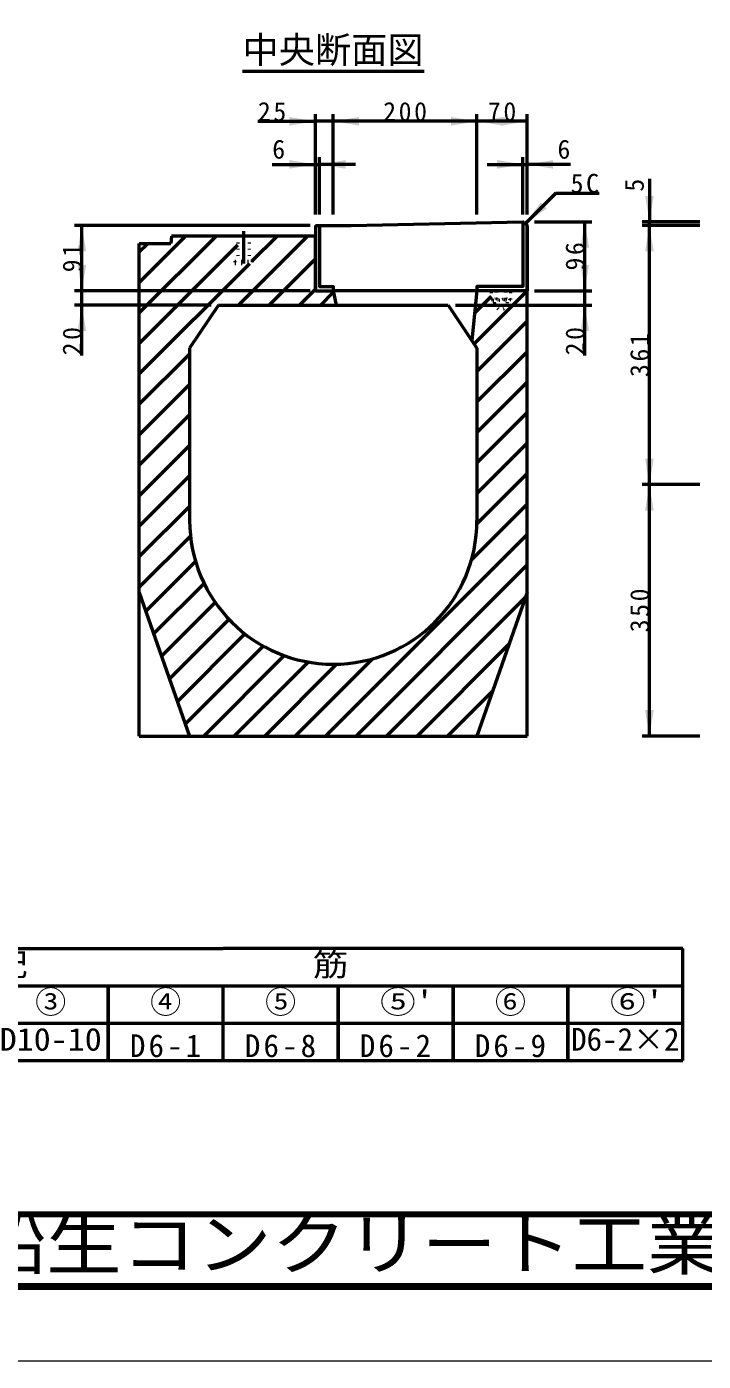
# Model space of a CAD drawing. Units: millimetres, scale not verified. Extents: x -2102 to 2102, y -1485 to 1485.
# Drawn here: x -1129 to -187, y -1485 to 373 of the extents above; entities that cross this region are included whole.
import ezdxf
from ezdxf.enums import TextEntityAlignment as Align

# ---------------------------------------------------------------- set-up
doc = ezdxf.new("R2010")
doc.units = ezdxf.units.MM
doc.header["$LTSCALE"] = 5
doc.linetypes.add('DOTTED', pattern=[1.75, 0.25, -1.5])
doc.linetypes.add('LONG_DASHED_DOTTED', pattern=[15.25, 12, -1.5, 0.25, -1.5])
doc.layers.add('0-0_V-nasSTD', color=7, linetype='Continuous', lineweight=35)
doc.layers.add('0-1_0', color=7, linetype='Continuous', lineweight=50)
doc.styles.add('ＭＳ ゴシック', font='')
doc.styles.get('ＭＳ ゴシック').set_extended_font_data('MS Gothic')

msp = doc.modelspace()

# ---------------------------------------------------------------- linework, layer by layer
at = {"layer": '0-0_V-nasSTD', "lineweight": 50}
for p, q in [((-438.328, 101.691), (-437.328, 101.691)), ((-437.328, 101.691), (-432.328, 96.691)), ((-432.328, 5.691), (-432.328, 96.691)), ((-927.328, 81.691), (-928.328, 71.691)), ((-972.328, 71.691), (-928.328, 71.691)), ((-502.328, 5.691), (-509.499, -63.553)), ((-972.328, -237.288), (-902.328, -167.288)), ((-695.697, -910.318), (-855.697, -910.318)), ((-535.697, -910.318), (-695.697, -910.318)), ((-375.697, -910.318), (-535.697, -910.318)), ((-215.697, -910.318), (-375.697, -910.318)), ((-215.697, -962.318), (-215.697, -910.318)), ((-1015.697, -962.318), (-855.697, -962.318)), ((-375.697, -962.318), (-215.697, -962.318)), ((-1015.697, -1014.318), (-855.697, -1014.318)), ((-375.697, -1014.318), (-215.697, -1014.318)), ((-1015.697, -1066.318), (-855.697, -1066.318)), ((-375.697, -1066.318), (-215.697, -1066.318))]:
    msp.add_line(p, q, dxfattribs=at)
at = {"layer": '0-0_V-nasSTD', "linetype": 'DOTTED', "lineweight": 50}
for p, q in [((-482.328, -6.309), (-482.328, 5.691)), ((-482.328, 5.691), (-455.328, 5.691)), ((-475.828, -5.309), (-475.828, 5.691)), ((-461.828, -5.309), (-461.828, 5.691)), ((-455.328, -6.309), (-455.328, 5.691)), ((-482.328, -6.309), (-455.328, -6.309)), ((-480.328, -7.309), (-480.528, -6.309)), ((-480.328, -7.309), (-457.328, -7.309)), ((-477.828, -11.309), (-477.828, -7.309)), ((-459.828, -11.309), (-459.828, -7.309)), ((-457.328, -7.309), (-457.128, -6.309))]:
    msp.add_line(p, q, dxfattribs=at)
at = {"layer": '0-0_V-nasSTD', "lineweight": 100}
msp.add_line((-1997.5, -1380), (1997.5, -1380), dxfattribs=at)
msp.add_line((-1997.5, -1380), (1997.5, -1380), dxfattribs=at)
msp.add_line((-1997.5, -1380), (1997.5, -1380), dxfattribs=at)
at = {"layer": '0-0_V-nasSTD', "lineweight": 18}
for points in [[(-2102.5, -1485), (-2102.5, 1485), (2102.5, 1485), (2102.5, -1485)], [(-2002.5, -1385), (-2002.5, 1385), (2002.5, 1385), (2002.5, -1385)]]:
    msp.add_lwpolyline(points, close=True, dxfattribs=at)
at = {"layer": '0-0_V-nasSTD', "lineweight": 50}
for points in [[(-1495.697, -910.318), (-1335.697, -910.318), (-1175.697, -910.318), (-1015.697, -910.318), (-855.697, -910.318)], [(-1655.697, -1014.318), (-1495.697, -1014.318), (-1495.697, -962.318), (-1495.697, -1014.318), (-1335.697, -1014.318), (-1335.697, -962.318), (-1335.697, -1014.318), (-1175.697, -1014.318), (-1175.697, -962.318), (-1175.697, -1014.318), (-1015.697, -1014.318)], [(-1495.697, -962.318), (-1335.697, -962.318), (-1175.697, -962.318), (-1015.697, -962.318)], [(-1015.697, -1014.318), (-1015.697, -962.318), (-1015.697, -1014.318)], [(-855.697, -1066.318), (-855.697, -1014.318), (-855.697, -962.318)], [(-855.697, -962.318), (-695.697, -962.318), (-535.697, -962.318), (-375.697, -962.318)], [(-855.697, -1014.318), (-695.697, -1014.318), (-695.697, -962.318), (-695.697, -1014.318), (-535.697, -1014.318), (-535.697, -962.318), (-535.697, -1014.318), (-375.697, -1014.318)], [(-375.697, -1014.318), (-375.697, -962.318), (-375.697, -1014.318)], [(-215.697, -1066.318), (-215.697, -1014.318), (-215.697, -962.318)], [(-1655.697, -1066.318), (-1495.697, -1066.318), (-1495.697, -1014.318), (-1495.697, -1066.318), (-1335.697, -1066.318), (-1335.697, -1014.318), (-1335.697, -1066.318), (-1175.697, -1066.318), (-1175.697, -1014.318), (-1175.697, -1066.318), (-1015.697, -1066.318)], [(-1015.697, -1066.318), (-1015.697, -1014.318), (-1015.697, -1066.318)], [(-855.697, -1066.318), (-695.697, -1066.318), (-695.697, -1014.318), (-695.697, -1066.318), (-535.697, -1066.318), (-535.697, -1014.318), (-535.697, -1066.318), (-375.697, -1066.318)], [(-375.697, -1066.318), (-375.697, -1014.318), (-375.697, -1066.318)]]:
    msp.add_lwpolyline(points, dxfattribs=at)
at = {"layer": '0-0_V-nasSTD', "linetype": 'DOTTED', "lineweight": 50}
for centre, radius, start, end in [((-482.828, 18.691), 25, 271.14576, 286.2602), ((-468.828, -11.309), 9, 180, 0), ((-468.828, 18.691), 25, 253.7398, 286.2602), ((-454.828, 18.691), 25, 253.7398, 268.85424)]:
    msp.add_arc(centre, radius, start, end, dxfattribs=at)
at = {"layer": '0-0_V-nasSTD'}
for points in [[(-763.328, 235.691), (-763.328, 247.691), (-727.328, 241.691)], [(-702.328, 241.691), (-666.328, 235.691), (-666.328, 247.691)], [(-538.328, 235.691), (-538.328, 247.691), (-502.328, 241.691)], [(-502.328, 241.691), (-466.328, 235.691), (-466.328, 247.691)], [(-468.328, 235.691), (-468.328, 247.691), (-432.328, 241.691)], [(-763.328, 175.691), (-763.328, 187.691), (-727.328, 181.691)], [(-721.328, 181.691), (-685.328, 175.691), (-685.328, 187.691)], [(-474.328, 175.691), (-474.328, 187.691), (-438.328, 181.691)], [(-432.328, 181.691), (-396.328, 175.691), (-396.328, 187.691)], [(-268.328, 137.691), (-262.328, 101.691), (-256.328, 137.691)], [(-434.828, 99.191), (-413.615, 128.889), (-405.13, 120.404)], [(-1058.328, 60.691), (-1052.328, 96.691), (-1046.328, 60.691)], [(-358.328, 65.691), (-352.328, 101.691), (-346.328, 65.691)], [(-268.328, 60.691), (-262.328, 96.691), (-256.328, 60.691)], [(-1058.328, 41.691), (-1052.328, 5.691), (-1046.328, 41.691)], [(-358.328, 41.691), (-352.328, 5.691), (-346.328, 41.691)], [(-1058.328, -50.309), (-1052.328, -14.309), (-1046.328, -50.309)], [(-358.328, -50.309), (-352.328, -14.309), (-346.328, -50.309)], [(-268.328, -228.309), (-262.328, -264.309), (-256.328, -228.309)], [(-268.328, -300.309), (-262.328, -264.309), (-256.328, -300.309)], [(-268.328, -578.309), (-262.328, -614.309), (-256.328, -578.309)]]:
    msp.add_solid(points, dxfattribs=at)
at = {"layer": '0-1_0'}
for p, q in [((-828.731, 311.691), (-575.925, 311.691)), ((-807.328, 241.691), (-727.328, 241.691)), ((-727.328, 111.691), (-727.328, 251.691)), ((-702.328, 111.691), (-702.328, 251.691)), ((-502.328, 111.691), (-502.328, 251.691)), ((-432.328, 111.691), (-432.328, 251.691)), ((-721.328, 111.691), (-721.328, 191.691)), ((-438.328, 111.691), (-438.328, 191.691)), ((-787.328, 181.691), (-727.328, 181.691)), ((-727.328, 181.691), (-721.328, 181.691)), ((-671.328, 181.691), (-721.328, 181.691)), ((-488.328, 181.691), (-438.328, 181.691)), ((-438.328, 181.691), (-432.328, 181.691)), ((-372.328, 181.691), (-432.328, 181.691)), ((-262.328, 161.691), (-262.328, 101.691)), ((-392.402, 141.617), (-434.828, 99.191)), ((-392.402, 141.617), (-332.402, 141.617)), ((-734.328, 96.691), (-1062.328, 96.691)), ((-727.328, 96.691), (-727.328, 5.691)), ((-432.328, -614.309), (-432.328, 96.191)), ((-422.328, 101.691), (-342.328, 101.691)), ((-352.328, 5.691), (-352.328, 101.691)), ((-192.328, 101.691), (-272.328, 101.691)), ((-192.328, 96.691), (-272.328, 96.691)), ((-262.328, 96.691), (-262.328, 101.691)), ((-972.328, -25.155), (-865.482, 81.691)), ((-972.328, 17.271), (-907.908, 81.691)), ((-727.328, 81.691), (-927.328, 81.691)), ((-834.203, -14.309), (-738.203, 81.691)), ((-815.629, 46.691), (-780.629, 81.691)), ((-727.328, 5.691), (-727.328, 81.691)), ((-727.328, 5.691), (-727.328, 81.691)), ((-972.328, -614.309), (-972.328, 71.691)), ((-972.328, 59.697), (-960.335, 71.691)), ((-972.328, -67.582), (-835.328, 69.418)), ((-972.328, -110.008), (-818.629, 43.691)), ((-791.776, -14.309), (-727.328, 50.139)), ((-734.328, 5.691), (-1062.328, 5.691)), ((-749.35, -14.309), (-727.328, 7.712)), ((-727.328, 5.691), (-702.328, 5.691)), ((-719.887, -14.309), (-701.93, 3.648)), ((-702.328, 5.691), (-698.428, -14.309)), ((-502.328, 5.691), (-702.328, 5.691)), ((-506.343, -68.287), (-432.365, 5.691)), ((-422.328, 5.691), (-342.328, 5.691)), ((-352.328, -14.309), (-352.328, 5.691)), ((-872.328, -14.309), (-1062.328, -14.309)), ((-1052.328, -84.309), (-1052.328, -14.309)), ((-862.328, -14.309), (-902.328, -74.309)), ((-862.328, -14.309), (-542.328, -14.309)), ((-542.328, -14.309), (-502.328, -74.309)), ((-532.328, -14.309), (-342.328, -14.309)), ((-505.509, -25.027), (-482.328, -1.846)), ((-352.328, -84.309), (-352.328, -14.309)), ((-502.328, -106.699), (-432.328, -36.699)), ((-902.328, -74.309), (-902.328, -314.309)), ((-502.328, -74.309), (-502.328, -314.309)), ((-972.328, -152.435), (-902.328, -82.435)), ((-502.328, -149.125), (-432.328, -79.125)), ((-972.328, -194.861), (-902.328, -124.861)), ((-502.328, -191.552), (-432.328, -121.552)), ((-502.328, -233.978), (-432.328, -163.978)), ((-972.328, -237.288), (-902.328, -167.288)), ((-972.328, -279.714), (-902.328, -209.714)), ((-502.328, -276.404), (-432.328, -206.404)), ((-902.328, -252.14), (-972.328, -322.14)), ((-502.38, -318.883), (-432.328, -248.831)), ((-192.328, -264.309), (-272.328, -264.309)), ((-902.328, -294.567), (-972.328, -364.567)), ((-509.904, -368.833), (-432.328, -291.257)), ((-712.954, -614.309), (-432.328, -333.684)), ((-901.167, -335.832), (-972.328, -406.993)), ((-894.076, -371.167), (-963.225, -440.317)), ((-670.527, -614.309), (-432.328, -376.11)), ((-882.211, -401.729), (-952.226, -471.744)), ((-972.328, -414.309), (-902.328, -614.309)), ((-628.101, -614.309), (-434.604, -420.813)), ((-432.328, -414.309), (-502.328, -614.309)), ((-941.227, -503.171), (-866.537, -428.482)), ((-930.227, -534.598), (-847.503, -451.874)), ((-919.228, -566.025), (-825.266, -472.063)), ((-908.228, -597.452), (-799.752, -488.976)), ((-585.674, -614.309), (-457.449, -486.084)), ((-882.659, -614.309), (-770.634, -502.283)), ((-840.233, -614.309), (-737.174, -511.25)), ((-797.806, -614.309), (-697.754, -514.257)), ((-755.38, -614.309), (-647.805, -506.734)), ((-543.248, -614.309), (-480.294, -551.355)), ((-972.328, -614.309), (-432.328, -614.309)), ((-192.328, -614.309), (-272.328, -614.309))]:
    msp.add_line(p, q, dxfattribs=at)
at = {"layer": '0-1_0', "linetype": 'DOTTED'}
for p, q in [((-835.328, 81.691), (-835.328, 46.691)), ((-819.328, 81.691), (-819.328, 46.691)), ((-839.328, 46.691), (-815.328, 46.691)), ((-839.328, 46.691), (-839.328, 43.691)), ((-839.328, 43.691), (-815.328, 43.691)), ((-815.328, 46.691), (-815.328, 43.691))]:
    msp.add_line(p, q, dxfattribs=at)
at = {"layer": '0-1_0', "linetype": 'LONG_DASHED_DOTTED'}
msp.add_line((-827.328, 88.691), (-827.328, 43.691), dxfattribs=at)
at = {"layer": '0-1_0', "lineweight": 100}
msp.add_line((-1997.5, -1280), (1997.5, -1280), dxfattribs=at)
msp.add_line((-1997.5, -1280), (1997.5, -1280), dxfattribs=at)
msp.add_line((-1997.5, -1280), (1997.5, -1280), dxfattribs=at)
at = {"layer": '0-1_0'}
for points in [[(-432.328, 241.691), (-502.328, 241.691), (-702.328, 241.691), (-727.328, 241.691)], [(-1052.328, -14.309), (-1052.328, 5.691), (-1052.328, 96.691)], [(-727.328, 96.691), (-677.328, 96.691), (-438.328, 101.691)], [(-721.328, 96.691), (-721.328, 11.691), (-702.328, 11.691), (-702.328, 5.691)], [(-438.328, 101.691), (-438.328, 11.691), (-502.328, 11.691), (-502.328, 5.691)], [(-432.328, 96.691), (-432.328, 5.691), (-502.328, 5.691)], [(-262.328, -614.309), (-262.328, -264.309), (-262.328, 96.691)]]:
    msp.add_lwpolyline(points, dxfattribs=at)
for start, end in [(180, 270), (270, 0)]:
    msp.add_arc((-702.328, -314.309), 200, start, end, dxfattribs=at)

# ---------------------------------------------------------------- texts
at = {"layer": '0-0_V-nasSTD', "style": 'ＭＳ ゴシック'}
for s, height, p in [('中央断面図', 36.95, (-828.731, 311.691)), ('6', 26.39, (-787.328, 181.691)), ('6', 26.39, (-390.328, 181.691)), ('③', 31.67, (-1117.297, -1009.918)), ('④', 31.67, (-957.297, -1009.918)), ('⑤', 31.67, (-797.297, -1009.918)), ('⑥', 31.67, (-477.297, -1009.918)), ('D6-2×2', 31.67, (-371.297, -1061.918))]:
    msp.add_text(s, height=height, dxfattribs=at).set_placement(p, align=Align.BOTTOM_LEFT)
msp.add_text('5', height=26.39, rotation=90, dxfattribs=at).set_placement((-262.328, 143.691), align=Align.BOTTOM_LEFT)
for s, height, width, p in [('配\u3000\u3000\u3000\u3000      \u3000筋', 31.67, 1.15, (-1177.617, -957.918)), ("⑤'", 31.67, 1.15, (-637.297, -1009.918)), ("⑥'", 31.67, 1.15, (-317.297, -1009.918)), ('D10-10', 31.67, 1.1, (-1166.747, -1061.918)), ('株式会社船生コンクリート工業', 69.65, 1.1, (-1624.221, -1377.45))]:
    msp.add_text(s, height=height, dxfattribs=dict(at, width=width)).set_placement(p, align=Align.BOTTOM_LEFT)
at = {"layer": '0-0_V-nasSTD', "attachment_point": 7, "style": 'ＭＳ ゴシック'}
for s, insert, char_height in [('\\T1.2;25', (-807.328, 241.691), 26.39), ('\\T1.2;200', (-632.928, 241.691), 26.39), ('\\T1.2;70', (-487.128, 241.691), 26.39), ('\\T1.2;5C', (-372.002, 141.617), 26.39), ('\\T1.2;D6-1', (-985.377, -1061.918), 31.67), ('\\T1.2;D6-8', (-825.377, -1061.918), 31.67), ('\\T1.2;D6-2', (-665.377, -1061.918), 31.67), ('\\T1.2;D6-9', (-505.377, -1061.918), 31.67)]:
    msp.add_mtext(s, dxfattribs=dict(at, insert=insert, char_height=char_height))
at = {"layer": '0-0_V-nasSTD', "char_height": 26.39, "attachment_point": 7, "rotation": 90, "style": 'ＭＳ ゴシック'}
for s, insert in [('\\T1.2;91', (-1052.328, 31.391)), ('\\T1.2;96', (-352.328, 33.891)), ('\\T1.2;20', (-1052.328, -84.309)), ('\\T1.2;20', (-352.328, -84.309)), ('\\T1.2;361', (-262.328, -114.409)), ('\\T1.2;350', (-262.328, -469.909))]:
    msp.add_mtext(s, dxfattribs=dict(at, insert=insert))

doc.saveas('drawing.dxf')
